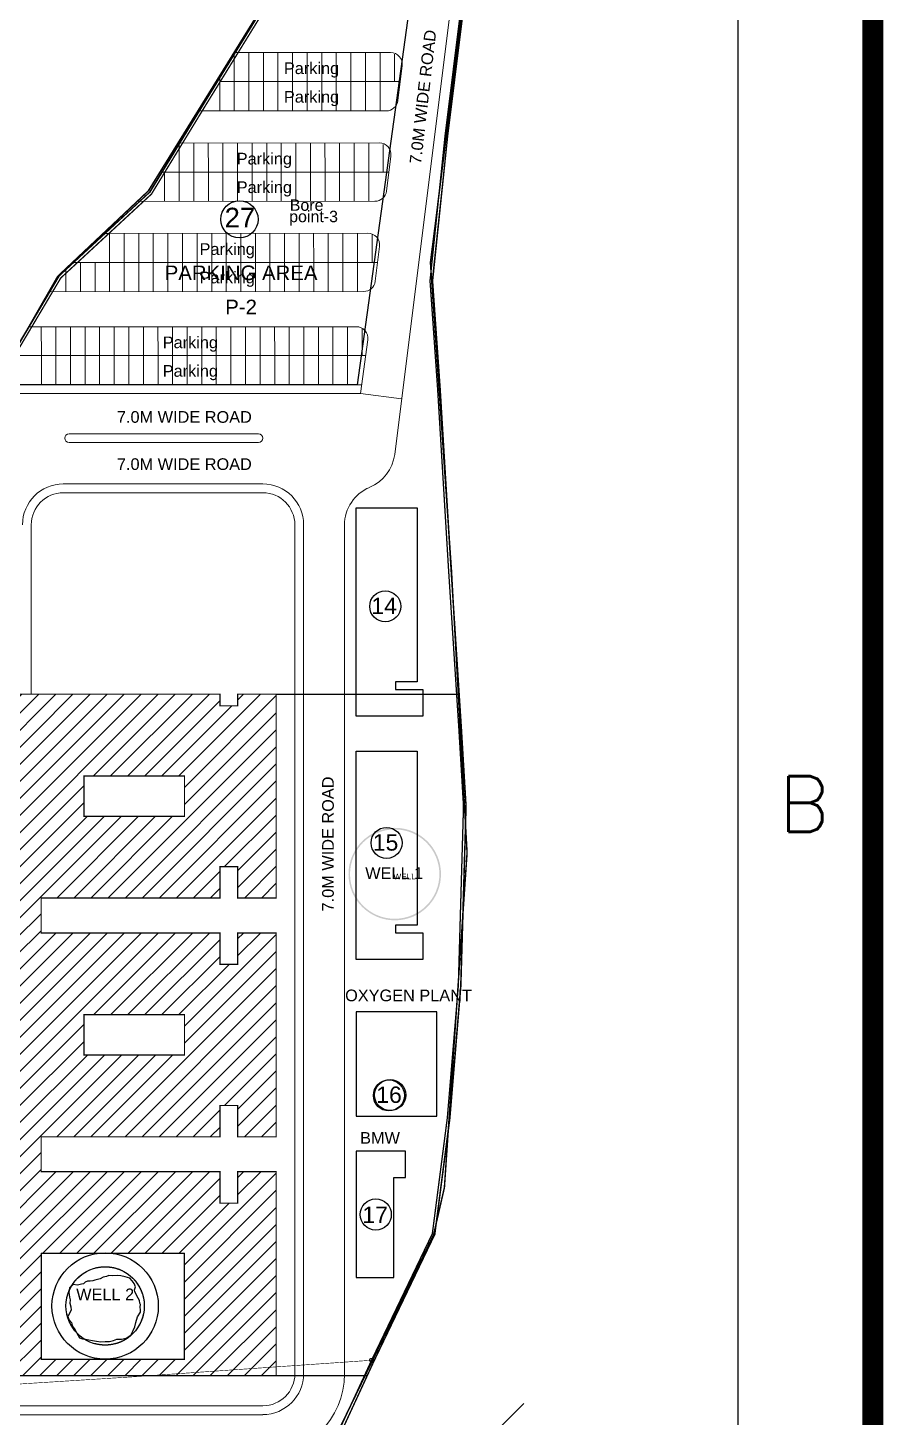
# Model space of a CAD drawing. Extents: x 7897917 to 8423973, y -6487334 to -6173396.
# Drawn here: x 8112205 to 8121168, y -6357741 to -6343182 of the extents above; entities that cross this region are included whole.
import ezdxf
from ezdxf.enums import TextEntityAlignment as Align

# ---------------------------------------------------------------- set-up
doc = ezdxf.new("R2010")
doc.units = 0
doc.header["$LTSCALE"] = 600
doc.header["$MEASUREMENT"] = 0
for name, pattern in [('DASHED', [0.75, 0.5, -0.25]), ('DASHED2', [0.375, 0.25, -0.125]), ('HIDDEN', [0.375, 0.25, -0.125])]:
    doc.linetypes.add(name, pattern=pattern)
doc.layers.get('0').update_dxf_attribs({"linetype": 'CONTINUOUS'})
doc.layers.add('TITLE', color=7, linetype='CONTINUOUS')
doc.styles.add('AR', font='arial.ttf')
doc.styles.add('ari', font='arial.ttf')
doc.styles.add('ARIAL', font='arial.ttf')
doc.styles.add('ROMANS', font='romans.shx')
doc.dimstyles.new('int. dim', dxfattribs={"dimtxt": 450, "dimasz": 80, "dimexe": 80, "dimexo": 0, "dimgap": 70, "dimtad": 0, "dimdec": 0, "dimzin": 12, "dimdsep": 46, "dimtxsty": 'ari', "dimblk": 'OBLIQUE', "dimcen": 2, "dimdle": 80, "dimclrd": 256, "dimclre": 256, "dimclrt": 6, "dimadec": 0, "dimazin": 0, "dimtfac": 1, "dimtdec": 0, "dimtix": 1, "dimtmove": 2, "dimatfit": 3, "dimfxl": 1, "dimtolj": 1, "dimtzin": 0, "dimlwd": -1, "dimlwe": -1, "dimarcsym": 0})

# ---------------------------------------------------------------- blocks, each defined once
blk = doc.blocks.new('A$C66962185')
at = {"layer": 'TITLE'}
blk.add_line((360.704, -141176.034), (360.704, -140930.66), dxfattribs=at)
at = {"layer": 'TITLE', "color": 7, "const_width": 0.355}
blk.add_lwpolyline([(363, -140928.365), (363, -141178.329), (0, -141178.329), (0, -140928.365)], close=True, dxfattribs=at)
at = {"layer": 'TITLE', "color": 7, "style": 'ROMANS'}
blk.add_text('B', height=0.952, dxfattribs=at).set_placement((361.828, -140975.208), align=Align.MIDDLE)
blk = doc.blocks.new('_Oblique')
at = {"color": 0, "linetype": 'ByBlock', "lineweight": -2}
blk.add_line((-0.5, -0.5), (0.5, 0.5), dxfattribs=at)
blk = doc.blocks.new('A$C67844AE1')
at = {"layer": 'TITLE'}
h = blk.add_hatch(dxfattribs=at)
h.set_pattern_fill('ANSI31', color=10, scale=1000, style=0)
h.set_pattern_definition([(45, (-6764332.92, 6330707.18), (-88.3883476, 88.3883476), [])])
h.paths.add_polyline_path([(-10042, -9629), (-9001, -9629), (-9001, -10047), (-10042, -10047)])
h.paths.add_polyline_path([(-7515, -9592), (-7515, -10084), (-8295, -10084), (-8295, -9592)])
h.paths.add_polyline_path([(-6504, -10894), (-6504, -11257), (-8309, -11257), (-8309, -10894)])
h.paths.add_polyline_path([(-8295, -11271), (-8174, -11271), (-8174, -11534), (-8295, -11534)])
h.paths.add_polyline_path([(-7298, -10084), (-7298, -9592), (-6518, -9592), (-6518, -10084)])
h.paths.add_polyline_path([(-6639, -11271), (-6518, -11271), (-6518, -11534), (-6639, -11534)])
h.paths.add_polyline_path([(-5812, -10047), (-5812, -9629), (-4771, -9629), (-4771, -10047)])
h.paths.add_polyline_path([(-6257, -15675), (-6257, -14578), (-4771, -14578), (-4771, -15675)])
h.paths.add_polyline_path([(-6502, -14669), (-6502, -15001), (-8310, -15001), (-8310, -14669)])
h.paths.add_polyline_path([(-9001, -14578), (-9001, -14997), (-10042, -14997), (-10042, -14578)])
h.paths.add_polyline_path([(-9001, -12103), (-9001, -12522), (-10042, -12522), (-10042, -12103)])
h.paths.add_polyline_path([(-8310, -13731), (-8310, -12536), (-6502, -12536), (-6502, -13731)])
h.paths.add_polyline_path([(-3820, -11257), (-4220, -11257), (-4220, -11582), (-4402, -11582), (-4402, -11257), (-6257, -11257), (-6257, -10894), (-4402, -10894), (-4402, -10569), (-4220, -10569), (-4220, -10894), (-3820, -10894), (-3820, -8782), (-4220, -8782), (-4220, -8903), (-4402, -8903), (-4402, -8782), (-10411, -8782), (-10411, -9107), (-10592, -9107), (-10592, -8782), (-10993, -8782), (-10993, -10894), (-8556, -10894), (-8556, -11257), (-10993, -11257), (-10993, -13369), (-8556, -13369), (-8556, -13731), (-10411, -13731), (-10411, -14056), (-10592, -14056), (-10592, -13731), (-10993, -13731), (-10993, -15844), (-8310, -15844), (-7892, -15844), (-6920, -15844), (-6502, -15844), (-4402, -15844), (-4402, -15844), (-4220, -15844), (-3820, -15844), (-3820, -13731), (-4220, -13731), (-4220, -14056), (-4402, -14056), (-4402, -13731), (-6257, -13731), (-6257, -13369), (-4402, -13369), (-4402, -13044), (-4220, -13044), (-4220, -13369), (-3820, -13369)])
h.paths.add_polyline_path([(-5812, -12522), (-5812, -12103), (-4771, -12103), (-4771, -12522)])
h = blk.add_hatch(color=4, dxfattribs=at)
h.set_gradient(color1=(0, 255, 255), color2=(0, 255, 255), tint=1)
h.paths.add_polyline_path([(-3071, -10646, 1), (-2112, -10646, 1)])
h.paths.add_polyline_path([(-2129, -10646, -1), (-3055, -10646, -1)], flags=16)
at = {"layer": 'TITLE', "color": 8, "lineweight": 0}
for p, q in [((-1828, -181, 6), (-2592, -6299, 6)), ((-4257, -2131, 6), (-4097, -1872, 6)), ((-2635, -2131, 6), (-4257, -2131, 6)), ((-2560, -2630, 6), (-2515, -2267, 6)), ((-4631, -2736, 6), (-2680, -2736, 6)), ((-4837, -3069, 6), (-4631, -2736, 6)), ((-2752, -3068, 6), (-4837, -3069, 6)), ((-2677, -3567, 6), (-2632, -3204, 6)), ((-5613, -4006, 6), (-5260, -3674, 6)), ((-5260, -3674, 6), (-2797, -3673, 6)), ((-2869, -4005, 6), (-5613, -4006, 6)), ((-2794, -4502, 6), (-2749, -4141, 6)), ((-6384, -4973, 6), (-6176, -4610, 6)), ((-6176, -4610, 6), (-2914, -4608, 6)), ((-2990, -4973, 6), (-6384, -4973, 6)), ((-2946, -5666, 6), (-2870, -5109, 6)), ((-2934, -5575, 6), (-10378, -5575, 6)), ((-2946, -5666, 6), (-10378, -5666, 6)), ((-5967, -6083, 6), (-4004, -6083, 6)), ((-4004, -6173, 6), (-5967, -6174, 6)), ((-3959, -6603, 6), (-6027, -6603, 6)), ((-3959, -6694, 6), (-6027, -6694, 6)), ((-6360, -8782, 6), (-6360, -7026, 6)), ((-3627, -7026, 6), (-3627, -15825, 6)), ((-3536, -7026, 6), (-3536, -15825, 6)), ((-3113, -7029, 6), (-3113, -15825, 6)), ((-3959, -16158, 6), (-10721, -16158, 6)), ((-3959, -16249, 6), (-10721, -16249, 6)), ((-3704, -16135, 6), (-3704, -16135, 6))]:
    blk.add_line(p, q, dxfattribs=at)
at = {"layer": 'TITLE', "color": 8, "lineweight": 0, "extrusion": (4.70856e-06, -0.01286, 0.999917)}
for p, q in [((-4255, -2132, 6), (-4255, -2433, 2)), ((-4104, -2132, 6), (-4104, -2433, 2)), ((-3953, -2132, 6), (-3953, -2433, 2)), ((-3802, -2132, 6), (-3802, -2433, 2)), ((-3651, -2132, 6), (-3651, -2433, 2)), ((-3500, -2132, 6), (-3500, -2433, 2)), ((-3349, -2132, 6), (-3348, -2433, 2)), ((-3197, -2132, 6), (-3197, -2433, 2)), ((-3046, -2132, 6), (-3046, -2433, 2)), ((-2895, -2132, 6), (-2895, -2433, 2)), ((-2744, -2133, 6), (-2744, -2433, 2)), ((-2593, -2149, 6), (-2593, -2430, 2)), ((-4406, -2372, 3), (-4406, -2433, 2)), ((-4826, -3070, 6), (-4826, -3371, 2)), ((-4675, -3070, 6), (-4675, -3371, 2)), ((-4524, -3070, 6), (-4523, -3371, 2)), ((-4372, -3070, 6), (-4372, -3371, 2)), ((-4221, -3070, 6), (-4221, -3370, 2)), ((-4070, -3070, 6), (-4070, -3370, 2)), ((-3919, -3070, 6), (-3919, -3370, 2)), ((-3768, -3070, 6), (-3768, -3370, 2)), ((-3617, -3070, 6), (-3617, -3370, 2)), ((-3466, -3069, 6), (-3466, -3370, 2)), ((-3315, -3069, 6), (-3314, -3370, 2)), ((-3163, -3069, 6), (-3163, -3370, 2)), ((-3012, -3069, 6), (-3012, -3370, 2)), ((-2861, -3070, 6), (-2861, -3371, 2)), ((-2710, -3086, 6), (-2710, -3368, 2)), ((-5396, -4006, 6), (-5396, -4306, 2)), ((-5245, -4006, 6), (-5245, -4306, 2)), ((-5094, -4006, 6), (-5094, -4306, 2)), ((-4943, -4006, 6), (-4943, -4306, 2)), ((-4792, -4006, 6), (-4792, -4306, 2)), ((-4641, -4005, 6), (-4640, -4306, 2)), ((-4489, -4005, 6), (-4489, -4306, 2)), ((-4338, -4005, 6), (-4338, -4306, 2)), ((-4187, -4005, 6), (-4187, -4306, 2)), ((-4036, -4005, 6), (-4036, -4306, 2)), ((-3885, -4005, 6), (-3885, -4306, 2)), ((-3734, -4005, 6), (-3734, -4306, 2)), ((-3583, -4005, 6), (-3583, -4306, 2)), ((-3432, -4005, 6), (-3431, -4306, 2)), ((-3280, -4005, 6), (-3280, -4306, 2)), ((-3129, -4005, 6), (-3129, -4306, 2)), ((-2978, -4006, 6), (-2978, -4306, 2)), ((-2827, -4022, 6), (-2827, -4303, 2)), ((-6255, -4974, 6), (-6254, -5275, 2)), ((-6103, -4974, 6), (-6103, -5275, 2)), ((-5952, -4974, 6), (-5952, -5275, 2)), ((-5801, -4974, 6), (-5801, -5274, 2)), ((-5650, -4974, 6), (-5650, -5274, 2)), ((-5499, -4974, 6), (-5499, -5274, 2)), ((-5348, -4974, 6), (-5348, -5274, 2)), ((-5197, -4973, 6), (-5197, -5274, 2)), ((-5046, -4973, 6), (-5045, -5274, 2)), ((-4894, -4973, 6), (-4894, -5274, 2)), ((-4743, -4973, 6), (-4743, -5274, 2)), ((-4592, -4973, 6), (-4592, -5274, 2)), ((-4441, -4973, 6), (-4441, -5274, 2)), ((-4290, -4973, 6), (-4290, -5274, 2)), ((-4139, -4973, 6), (-4139, -5274, 2)), ((-3988, -4973, 6), (-3988, -5274, 2)), ((-3837, -4973, 6), (-3836, -5274, 2)), ((-3685, -4973, 6), (-3685, -5274, 2)), ((-3534, -4973, 6), (-3534, -5274, 2)), ((-3383, -4973, 6), (-3383, -5274, 2)), ((-3232, -4973, 6), (-3232, -5274, 2)), ((-3081, -4973, 6), (-3081, -5274, 2)), ((-2930, -4989, 6), (-2930, -5271, 2))]:
    blk.add_line(p, q, dxfattribs=at)
at = {"layer": 'TITLE', "color": 8, "lineweight": 0, "extrusion": (7.26699e-09, 0.01286, 0.999917)}
for p, q in [((-4406, -2736, 6), (-4406, -2433, 2)), ((-4255, -2736, 6), (-4255, -2433, 2)), ((-4104, -2736, 6), (-4104, -2433, 2)), ((-3953, -2736, 6), (-3953, -2433, 2)), ((-3802, -2736, 6), (-3802, -2433, 2)), ((-3651, -2736, 6), (-3651, -2433, 2)), ((-3500, -2736, 6), (-3500, -2433, 2)), ((-3348, -2736, 6), (-3348, -2433, 2)), ((-3197, -2736, 6), (-3197, -2433, 2)), ((-3046, -2736, 6), (-3046, -2433, 2)), ((-2895, -2735, 6), (-2895, -2433, 2)), ((-2744, -2733, 6), (-2744, -2433, 2)), ((-4977, -3673, 6), (-4977, -3371, 2)), ((-4826, -3673, 6), (-4826, -3371, 2)), ((-4675, -3673, 6), (-4675, -3371, 2)), ((-4523, -3673, 6), (-4523, -3371, 2)), ((-4372, -3673, 6), (-4372, -3371, 2)), ((-4221, -3673, 6), (-4221, -3371, 2)), ((-4070, -3673, 6), (-4070, -3371, 2)), ((-3919, -3673, 6), (-3919, -3371, 2)), ((-3768, -3673, 6), (-3768, -3371, 2)), ((-3617, -3673, 6), (-3617, -3371, 2)), ((-3466, -3673, 6), (-3466, -3371, 2)), ((-3314, -3673, 6), (-3314, -3371, 2)), ((-3163, -3673, 6), (-3163, -3371, 2)), ((-3012, -3672, 6), (-3012, -3370, 2)), ((-2861, -3671, 6), (-2861, -3370, 2)), ((-5547, -4609, 6), (-5547, -4006, 6)), ((-5849, -4609, 6), (-5849, -4306, 2)), ((-5698, -4609, 6), (-5698, -4306, 2)), ((-5396, -4609, 6), (-5396, -4306, 2)), ((-5245, -4609, 6), (-5245, -4306, 2)), ((-5094, -4609, 6), (-5094, -4306, 2)), ((-4943, -4609, 6), (-4943, -4306, 2)), ((-4792, -4609, 6), (-4792, -4306, 2)), ((-4640, -4609, 6), (-4640, -4306, 2)), ((-4489, -4609, 6), (-4489, -4306, 2)), ((-4338, -4609, 6), (-4338, -4306, 2)), ((-4187, -4609, 6), (-4187, -4306, 2)), ((-4036, -4609, 6), (-4036, -4306, 2)), ((-3885, -4609, 6), (-3885, -4306, 2)), ((-3734, -4609, 6), (-3734, -4306, 2)), ((-3583, -4609, 6), (-3583, -4306, 2)), ((-3431, -4609, 6), (-3431, -4306, 2)), ((-3280, -4609, 6), (-3280, -4306, 2)), ((-3129, -4608, 6), (-3129, -4306, 2)), ((-2978, -4606, 6), (-2978, -4306, 2)), ((-6001, -4609, 6), (-6001, -4371, 3)), ((-6254, -5576, 6), (-6254, -5274, 2)), ((-6103, -5576, 6), (-6103, -5274, 2)), ((-5952, -5576, 6), (-5952, -5274, 2)), ((-5801, -5576, 6), (-5801, -5274, 2)), ((-5650, -5576, 6), (-5650, -5274, 2)), ((-5499, -5576, 6), (-5499, -5274, 2)), ((-5348, -5576, 6), (-5348, -5274, 2)), ((-5197, -5576, 6), (-5197, -5274, 2)), ((-5045, -5576, 6), (-5045, -5274, 2)), ((-4894, -5576, 6), (-4894, -5274, 2)), ((-4743, -5576, 6), (-4743, -5274, 2)), ((-4592, -5576, 6), (-4592, -5274, 2)), ((-4441, -5576, 6), (-4441, -5274, 2)), ((-4290, -5576, 6), (-4290, -5274, 2)), ((-4139, -5576, 6), (-4139, -5274, 2)), ((-3988, -5576, 6), (-3988, -5274, 2)), ((-3836, -5576, 6), (-3836, -5274, 2)), ((-3685, -5576, 6), (-3685, -5274, 2)), ((-3534, -5576, 6), (-3534, -5274, 2)), ((-3383, -5576, 6), (-3383, -5274, 2)), ((-3232, -5576, 6), (-3232, -5274, 2)), ((-3081, -5574, 6), (-3081, -5274, 2))]:
    blk.add_line(p, q, dxfattribs=at)
at = {"layer": 'TITLE', "color": 8}
for p, q in [((-3820, -8782, 6), (-1923, -8782, 6)), ((-3820, -15844, 6), (-2876, -15844, 6))]:
    blk.add_line(p, q, dxfattribs=at)
at = {"layer": 'TITLE', "color": 10, "const_width": 13.9}
for points in [[(-3390, -16957), (-2808, -15697), (-2176, -14380), (-2020, -13178), (-1906, -11809), (-1852, -9943), (-1900, -9140), (-2007, -7488), (-2120, -5621), (-2199, -4498), (-2043, -2995), (-1682, -96)], [(-3788, -1388), (-4568, -2652), (-5134, -3581), (-6074, -4450), (-6655, -5429), (-9972, -5030), (-10298, -5507), (-11767, -5508), (-11947, -5333), (-14196, -4273), (-17406, -2743), (-18918, -2013), (-19116, -2562), (-19561, -2353), (-21227, -5113)], [(-3421, -16958), (-2832, -15685), (-2202, -14373), (-2047, -13175), (-1933, -11807), (-1879, -9943), (-1927, -9142), (-2034, -7489), (-2147, -5623), (-2226, -4498), (-2070, -2992), (-1709, -92)], [(-3751, -1380), (-4545, -2667), (-5113, -3598), (-6053, -4468), (-6641, -5458), (-9959, -5059), (-10283, -5534), (-11778, -5535), (-11963, -5356), (-14207, -4298), (-17418, -2768), (-18903, -2051), (-19101, -2599), (-19550, -2388), (-21203, -5127)]]:
    blk.add_lwpolyline(points, dxfattribs=at)
at = {"layer": 'TITLE', "color": 10}
for points in [[(-3390, -16957), (-2808, -15697), (-2176, -14380), (-2020, -13178), (-1906, -11809), (-1852, -9943), (-1900, -9140), (-2007, -7488), (-2120, -5621), (-2199, -4498), (-2043, -2995), (-1682, -96)], [(-3788, -1388), (-4568, -2652), (-5134, -3581), (-6074, -4450), (-6655, -5429), (-9972, -5030), (-10298, -5507), (-11767, -5508), (-11947, -5333), (-14196, -4273), (-17406, -2743), (-18918, -2013), (-19116, -2562), (-19561, -2353), (-21227, -5113)]]:
    blk.add_lwpolyline(points, dxfattribs=at)
at = {"layer": 'TITLE', "color": 8, "linetype": 'DASHED2', "lineweight": 0, "ltscale": 6, "const_width": 15.1, "elevation": 6, "flags": 128}
blk.add_lwpolyline([(-2004, -7493), (-2222, -4307), (-2175, -3938), (-1643, 323), (-32, 25), (-85, 841), (-1707, 882), (-3265, 690), (-2836, 167), (-4833, -751), (-3799, -1390), (-5143, -3563), (-6085, -4451), (-6650, -5438), (-9382, -5113, 0.243248), (-10378, -5545), (-11867, -5545, 0.166319), (-12338, -5051), (-18845, -2062), (-19041, -2458), (-19481, -2223), (-21509, -5575), (-24942, -3314), (-24624, -9224), (-22946, -9140), (-23514, -12602), (-28454, -12602), (-28454, -16217), (-26958, -16299), (-26950, -16422), (-26111, -16503), (-26288, -19309), (-26449, -20494), (-25847, -25817), (-24849, -25610), (-23343, -24528), (-20742, -22960), (-17631, -22415), (-17310, -20933), (-17441, -20077), (-17018, -18600), (-13198, -17982), (-13198, -17982), (-13198, -17982), (-13198, -17982), (-4912, -18134), (-4912, -18134), (-4912, -18134), (-4912, -18134), (-4912, -18134), (-4912, -18134), (-4912, -18134), (-4912, -18134), (-4912, -18134), (-3079, -17381), (-3382, -16842), (-2832, -15708), (-2188, -14381), (-2077, -13895), (-1842, -10425)], format="xyb", close=True, dxfattribs=at)
at = {"layer": 'TITLE', "color": 8, "elevation": 6}
for points in [[(-3911, -1571), (-2428, -1571), (-2982, -5575), (-6650, -5575), (-6650, -5438), (-6085, -4451), (-5143, -3563), (-3911, -1571)], [(-2481, -13518), (-2992, -13517), (-2992, -14827), (-2602, -14827), (-2602, -14315), (-2602, -14315), (-2602, -14015), (-2602, -14015), (-2602, -13790), (-2481, -13790), (-2481, -13518)]]:
    blk.add_lwpolyline(points, dxfattribs=at)
at = {"layer": 'TITLE', "color": 8, "lineweight": 0, "elevation": 6}
for points in [[(-4631, -2736), (-4406, -2736), (-4406, -2433), (-4255, -2433), (-4255, -2131), (-4631, -2736)], [(-2538, -2433), (-4406, -2433)], [(-5024, -3371), (-4826, -3371), (-4826, -3069), (-4837, -3069), (-5024, -3371)], [(-4977, -3371), (-4977, -3673), (-5260, -3674), (-5143, -3563), (-5024, -3371), (-4977, -3371)], [(-2655, -3371), (-5024, -3371)], [(-5932, -4306), (-5547, -4306), (-5547, -4006), (-5613, -4006), (-5932, -4306)], [(-2772, -4306), (-5932, -4306)], [(-6176, -4610), (-6001, -4609), (-6001, -4371), (-6085, -4451), (-6176, -4610)], [(-2890, -5271), (-6565, -5271)], [(-2946, -5666), (-2520, -5719)]]:
    blk.add_lwpolyline(points, dxfattribs=at)
at = {"layer": 'TITLE', "color": 8, "elevation": 6}
for points in [[(-2992, -6850), (-2360, -6850), (-2360, -8654), (-2585, -8654), (-2585, -8732), (-2300, -8732), (-2300, -9009), (-2992, -9009)], [(-2992, -9372), (-2360, -9372), (-2360, -11175), (-2585, -11175), (-2585, -11254), (-2300, -11254), (-2300, -11530), (-2992, -11530)], [(-2993, -12074), (-2993, -13155), (-2157, -13155), (-2157, -12074)], [(-2993, -12074), (-2993, -13155), (-2157, -13155), (-2157, -12074)]]:
    blk.add_lwpolyline(points, close=True, dxfattribs=at)
at = {"layer": 'TITLE', "color": 2, "const_width": 12.1, "elevation": 1}
for points in [[(-3820, -15844), (-4220, -15844), (-4220, -15844), (-4402, -15844), (-4402, -15844), (-6502, -15844)], [(-10411, -8782), (-4402, -8782), (-4402, -8903), (-4220, -8903), (-4220, -8782), (-3820, -8782), (-3820, -10894), (-4220, -10894), (-4220, -10569), (-4402, -10569), (-4402, -10894), (-6257, -10894), (-6257, -11257), (-4402, -11257), (-4402, -11582), (-4220, -11582), (-4220, -11257), (-3820, -11257), (-3820, -13369), (-4220, -13369), (-4220, -13044), (-4402, -13044), (-4402, -13369), (-6257, -13369), (-6257, -13731), (-4402, -13731), (-4402, -14056), (-4220, -14056), (-4220, -13731), (-3820, -13731), (-3820, -15844)]]:
    blk.add_lwpolyline(points, dxfattribs=at)
for points in [[(-4771, -10047), (-5812, -10047), (-5812, -9629), (-4771, -9629)], [(-4771, -12522), (-5812, -12522), (-5812, -12103), (-4771, -12103)], [(-6257, -14578), (-4771, -14578), (-4771, -15675), (-6257, -15675)]]:
    blk.add_lwpolyline(points, close=True, dxfattribs=at)
at = {"layer": 'TITLE', "elevation": 6}
for points in [[(-4771, -14605), (-4771, -14578), (-6257, -14578), (-6257, -15675), (-4771, -15675)], [(-5827, -15464), (-5797, -15468), (-5761, -15475), (-5723, -15481), (-5682, -15486), (-5637, -15493), (-5593, -15491), (-5547, -15490), (-5506, -15479), (-5472, -15466), (-5424, -15468), (-5374, -15457), (-5327, -15426), (-5302, -15376), (-5286, -15337), (-5275, -15294), (-5257, -15236), (-5226, -15185), (-5228, -15165), (-5230, -15131), (-5226, -15108), (-5232, -15094), (-5238, -15065), (-5252, -15042), (-5263, -15016), (-5273, -14999), (-5284, -14976), (-5288, -14955), (-5280, -14925), (-5285, -14905), (-5292, -14891), (-5313, -14862), (-5338, -14833), (-5385, -14822), (-5432, -14811), (-5468, -14806), (-5521, -14810), (-5554, -14805), (-5578, -14817), (-5612, -14823), (-5645, -14840), (-5701, -14856), (-5719, -14863), (-5748, -14864), (-5777, -14864), (-5799, -14877), (-5817, -14893), (-5839, -14895), (-5879, -14905), (-5924, -14900), (-5962, -14935), (-5969, -14984), (-5963, -15030), (-5957, -15059), (-5958, -15092), (-5947, -15132), (-5944, -15166), (-5979, -15230), (-5970, -15262), (-5941, -15295), (-5935, -15320), (-5924, -15342), (-5904, -15370), (-5890, -15396), (-5874, -15427), (-5859, -15451), (-5827, -15464)]]:
    blk.add_lwpolyline(points, close=True, dxfattribs=at)
at = {"layer": 'TITLE', "color": 1, "elevation": 6}
blk.add_lwpolyline([(-5187, -15122, -1), (-5999, -15122, -1)], format="xyb", close=True, dxfattribs=at)
at = {"layer": 'TITLE', "color": 8, "linetype": 'HIDDEN', "const_width": 6.04}
blk.add_lwpolyline([(-6887, -15257), (-6777, -15950), (-5326, -15858), (-2832, -15685)], dxfattribs=at)
at = {"layer": 'TITLE', "color": 8, "lineweight": 0, "flags": 128}
blk.add_lwpolyline([(-14713, -21296), (-13552, -21419), (-12729, -21675), (-12338, -21860), (-11276, -22591), (-10067, -23735), (-9555, -23609), (-6916, -20948), (-5873, -19885), (-4769, -18902), (-3197, -17787), (-1754, -16633), (-1252, -16134)], dxfattribs=at)
at = {"layer": 'TITLE', "color": 8}
for centre, radius in [((-4201, -3860, 6), 193), ((-2690, -7871, 6), 161), ((-2676, -10323, 6), 161), ((-2652, -12940, 6), 161), ((-2639, -12936, 6), 161), ((-2788, -14174, 6), 161), ((-5593, -15122, 0), 551), ((-2832, -15685), 19.7)]:
    blk.add_circle(centre, radius, dxfattribs=at)
at = {"layer": 'TITLE', "linetype": 'DASHED'}
blk.add_circle((-5593, -15122), 406, dxfattribs=at)
at = {"layer": 'TITLE'}
blk.add_circle((-5593, -15122), 406, dxfattribs=at)
at = {"layer": 'TITLE', "color": 8, "lineweight": 0}
for centre, radius, start, end in [((-2635, -2252, 6), 121, 352.876, 90.021), ((-2680, -2615, 6), 121, 270.021, 352.876), ((-2752, -3189, 6), 121, 352.876, 90.021), ((-2797, -3552, 6), 121, 270.021, 352.876), ((-2869, -4126, 6), 121, 352.876, 90.021), ((-2914, -4487, 6), 121, 270.021, 352.876), ((-2990, -5094, 6), 121, 352.876, 89.9999), ((-5967, -6128, 6), 45.3, 90.0001, 270.0001), ((-4004, -6128, 6), 45.3, 270.0001, 90.0001), ((-3012, -6246, 6), 423, 292.3912, 352.876), ((-6027, -7026, 6), 423, 90, 180), ((-3959, -7026, 6), 423, 0, 90), ((-6027, -7026, 6), 332, 90, 180), ((-3959, -7026, 6), 332, 0, 90), ((-2690, -7029, 6), 423, 112.3912, 180), ((-3959, -15825, 6), 423, 270, 0), ((-3959, -15825, 6), 332, 270, 0), ((-3959, -15825, 6), 846, 270, 0)]:
    blk.add_arc(centre, radius, start, end, dxfattribs=at)
at = {"layer": 'TITLE', "color": 8, "linetype": 'Continuous', "style": 'AR'}
blk.add_text('7.0M WIDE ROAD', height=120.9, rotation=83.4658, dxfattribs=at).set_placement((-2300, -2591), align=Align.MIDDLE_CENTER)
for s, p in [('Parking', (-3454, -2294)), ('Parking', (-3454, -2590)), ('Parking', (-3943, -3231)), ('Parking', (-3943, -3527)), ('Parking', (-4328, -4168)), ('Parking', (-4328, -4463)), ('Parking', (-4710, -5135)), ('Parking', (-4710, -5431)), ('7.0M WIDE ROAD', (-4772, -5908)), ('7.0M WIDE ROAD', (-4772, -6397)), ('WELL 1', (-2597, -10636))]:
    blk.add_text(s, height=120.9, dxfattribs=at).set_placement(p, align=Align.MIDDLE_CENTER)
at = {"layer": 'TITLE', "color": 8, "style": 'ari'}
for s, height, p in [('27', 204.2, (-4355, -3944, 6)), ('14', 170.1, (-2834, -7951, 6)), ('15', 170.1, (-2819, -10403, 6)), ('16', 170.1, (-2783, -13018, 6)), ('17', 170.1, (-2927, -14263, 6))]:
    blk.add_text(s, height=height, dxfattribs=at).set_placement(p)
at = {"layer": 'TITLE', "color": 8, "style": 'ARIAL'}
for s, p in [('Bore', (-3505, -3713, -6251)), ('point-3', (-3433, -3845, -6251))]:
    blk.add_text(s, height=118.5, dxfattribs=at).set_placement(p, align=Align.MIDDLE)
at = {"layer": 'TITLE', "color": 8, "style": 'ari'}
for s, height, p in [('PARKING AREA', 151.12, (-4184, -4490, 12)), ('P-2', 151.1, (-4184, -4844, 12))]:
    blk.add_text(s, height=height, rotation=359.9999, dxfattribs=at).set_placement(p, align=Align.CENTER)
at = {"layer": 'TITLE', "color": 0, "linetype": 'Continuous', "style": 'AR'}
blk.add_text('7.0M WIDE ROAD', height=120.9, rotation=90, dxfattribs=at).set_placement((-3284, -10334), align=Align.MIDDLE_CENTER)
at = {"layer": 'TITLE', "color": 8, "linetype": 'Continuous', "style": 'ARIAL'}
blk.add_text('WELL', height=60.4, rotation=0.2697, dxfattribs=at).set_placement((-2604, -10702))
at = {"layer": 'TITLE', "color": 8, "linetype": 'Continuous', "style": 'AR'}
for s, p in [('OXYGEN PLANT', (-2449, -11964, 6)), ('BMW', (-2744, -13441, 6))]:
    blk.add_text(s, height=120.9, dxfattribs=at).set_placement(p, align=Align.CENTER)
at = {"layer": 'TITLE', "color": 1, "linetype": 'Continuous', "style": 'AR'}
blk.add_text('WELL 2', height=120.9, dxfattribs=at).set_placement((-5593, -15002, 6), align=Align.MIDDLE_CENTER)
blk.add_text('WELL 2', height=120.9, dxfattribs=at).set_placement((-5593, -15002, 6), align=Align.MIDDLE_CENTER)

msp = doc.modelspace()

# ---------------------------------------------------------------- block references
at = {"layer": 'TITLE'}
for name, p, xscale, yscale, zscale in [('A$C66962185', (7898025.611, 80266328.743), 614.4175770664588, 614.4175710082054, 614.4175728063115), ('A$C67844AE1', (8118670.283, -6341287.263), 1.010947171598673, 1.010947171598673, 1.010947171598673)]:
    msp.add_blockref(name, p, dxfattribs=dict(at, xscale=xscale, yscale=yscale, zscale=zscale))

# ---------------------------------------------------------------- leaders
msp.add_leader([(8109756.043, -6355642, 0.105), (8112858.169, -6363754.609, 0.105), (8116702.339, -6363754.609, 0.105)], dimstyle='int. dim', override={"dimtxt": 200, "dimasz": 1000, "dimgap": 70, "dimtad": 0, "dimclrd": 5}, dxfattribs=at)

doc.saveas('drawing.dxf')
